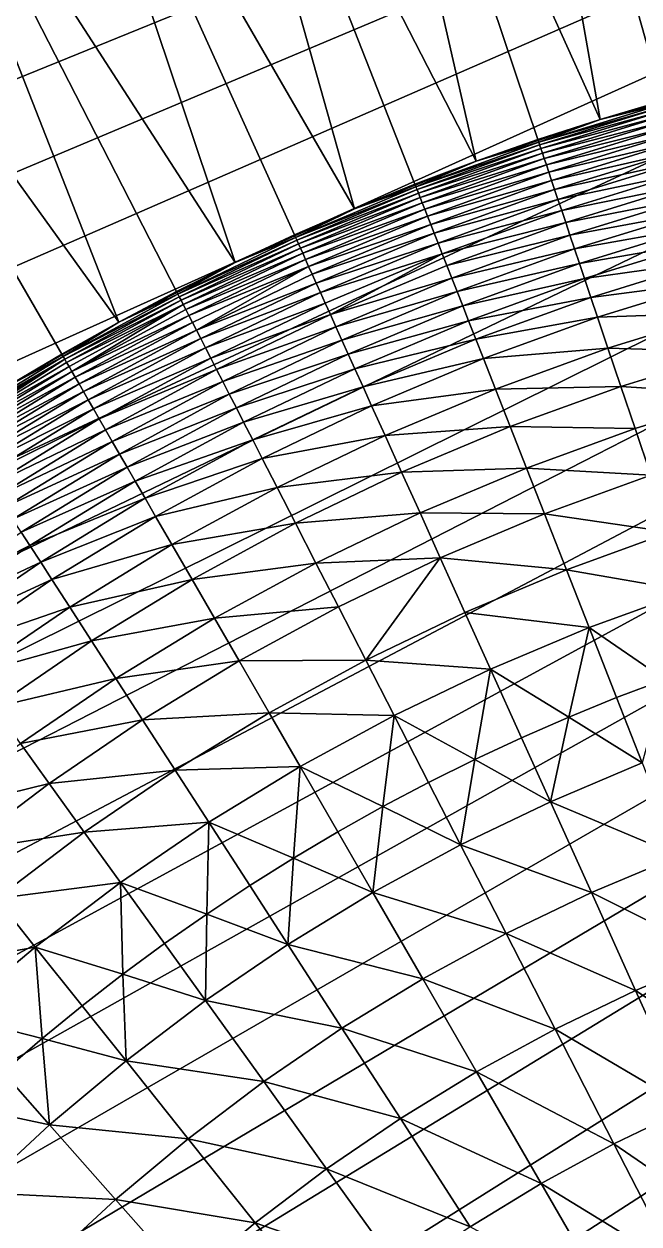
# Model space of a CAD drawing. Header units: millimetres. Extents: x -260 to 430, y -260 to 260.
# Drawn here: x -48.87 to -26.59, y 50.73 to 94.24 of the extents above; entities that cross this region are included whole.
import ezdxf

# ---------------------------------------------------------------- set-up
doc = ezdxf.new("R2010")
doc.units = ezdxf.units.MM
doc.header["$MEASUREMENT"] = 0
doc.layers.add('MESH_3D', color=2, linetype='CONTINUOUS')

msp = doc.modelspace()

# ---------------------------------------------------------------- linework, layer by layer
at = {"layer": 'MESH_3D'}
for points in [[(181.542, 186.125, 2950), (-259.919, 6.482, 2950), (-260, 0, 2950)], [(181.542, 186.125, 2950), (-260, 0, 2950), (-259.919, -6.482, 2950)], [(181.542, 186.125, 2950), (-259.677, 12.96, 2950), (-259.919, 6.482, 2950)], [(181.542, 186.125, 2950), (-259.919, -6.482, 2950), (-259.677, -12.96, 2950)], [(181.542, 186.125, 2950), (-259.273, 19.43, 2950), (-259.677, 12.96, 2950)], [(181.542, 186.125, 2950), (-259.677, -12.96, 2950), (-259.273, -19.43, 2950)], [(181.542, 186.125, 2950), (-258.708, 25.888, 2950), (-259.273, 19.43, 2950)], [(181.542, 186.125, 2950), (-259.273, -19.43, 2950), (-258.708, -25.888, 2950)], [(181.542, 186.125, 2950), (-257.982, 32.329, 2950), (-258.708, 25.888, 2950)], [(181.542, 186.125, 2950), (-258.708, -25.888, 2950), (-257.982, -32.329, 2950)], [(181.542, 186.125, 2950), (-257.096, 38.751, 2950), (-257.982, 32.329, 2950)], [(181.542, 186.125, 2950), (-257.982, -32.329, 2950), (-257.096, -38.751, 2950)], [(181.542, 186.125, 2950), (-256.05, 45.149, 2950), (-257.096, 38.751, 2950)], [(181.542, 186.125, 2950), (-257.096, -38.751, 2950), (-256.05, -45.149, 2950)], [(181.542, 186.125, 2950), (-254.845, 51.518, 2950), (-256.05, 45.149, 2950)], [(181.542, 186.125, 2950), (-256.05, -45.149, 2950), (-254.845, -51.518, 2950)], [(181.542, 186.125, 2950), (-253.481, 57.855, 2950), (-254.845, 51.518, 2950)], [(181.542, 186.125, 2950), (-254.845, -51.518, 2950), (-253.481, -57.855, 2950)], [(181.542, 186.125, 2950), (-251.96, 64.157, 2950), (-253.481, 57.855, 2950)], [(181.542, 186.125, 2950), (-253.481, -57.855, 2950), (-251.96, -64.157, 2950)], [(181.542, 186.125, 2950), (-250.282, 70.419, 2950), (-251.96, 64.157, 2950)], [(181.542, 186.125, 2950), (-251.96, -64.157, 2950), (-250.282, -70.419, 2950)], [(181.542, 186.125, 2950), (-248.449, 76.636, 2950), (-250.282, 70.419, 2950)], [(181.542, 186.125, 2950), (-250.282, -70.419, 2950), (-248.449, -76.636, 2950)], [(181.542, 186.125, 2950), (-246.461, 82.807, 2950), (-248.449, 76.636, 2950)], [(181.542, 186.125, 2950), (-248.449, -76.636, 2950), (-246.461, -82.807, 2950)], [(181.542, 186.125, 2950), (-246.461, -82.807, 2950), (-244.32, -88.925, 2950)], [(181.542, 186.125, 2950), (-236.992, 106.935, 2950), (-246.461, 82.807, 2950)], [(181.542, 186.125, 2950), (-244.32, -88.925, 2950), (-242.027, -94.989, 2950)], [(181.542, 186.125, 2950), (-242.027, -94.989, 2950), (-239.584, -100.993, 2950)], [(181.542, 186.125, 2950), (-239.584, -100.993, 2950), (-236.992, -106.935, 2950)], [(181.542, 186.125, 2950), (-236.992, -106.935, 2950), (-234.252, -112.81, 2950)], [(181.542, 186.125, 2950), (-234.252, -112.81, 2950), (-231.367, -118.615, 2950)], [(181.542, 186.125, 2950), (-231.367, -118.615, 2950), (-228.338, -124.346, 2950)], [(181.542, 186.125, 2950), (-228.338, -124.346, 2950), (-225.167, -130, 2950)], [(181.542, 186.125, 2950), (-225.167, -130, 2950), (-221.856, -135.573, 2950)], [(181.542, 186.125, 2950), (-221.856, -135.573, 2950), (-218.407, -141.062, 2950)], [(181.542, 186.125, 2950), (-218.407, -141.062, 2950), (-214.822, -146.463, 2950)], [(181.542, 186.125, 2950), (-214.822, -146.463, 2950), (-211.104, -151.773, 2950)], [(181.542, 186.125, 2950), (-211.104, -151.773, 2950), (-207.254, -156.989, 2950)], [(181.542, 186.125, 2950), (-207.254, -156.989, 2950), (-203.276, -162.107, 2950)], [(181.542, 186.125, 2950), (-203.276, -162.107, 2950), (-199.172, -167.125, 2950)], [(181.542, 186.125, 2950), (-199.172, -167.125, 2950), (-194.943, -172.038, 2950)], [(181.542, 186.125, 2950), (-194.943, -172.038, 2950), (-190.593, -176.845, 2950)], [(181.542, 186.125, 2950), (-190.593, -176.845, 2950), (-186.125, -181.542, 2950)], [(181.542, 186.125, 2950), (-186.125, -181.542, 2950), (-181.542, -186.125, 2950)], [(181.542, 186.125, 2950), (-181.542, -186.125, 2950), (-176.845, -190.593, 2950)], [(181.542, 186.125, 2950), (-176.845, -190.593, 2950), (-172.038, -194.943, 2950)], [(181.542, 186.125, 2950), (-172.038, -194.943, 2950), (-167.125, -199.172, 2950)], [(181.542, 186.125, 2950), (-167.125, -199.172, 2950), (-162.107, -203.276, 2950)], [(181.542, 186.125, 2950), (-162.107, -203.276, 2950), (-156.989, -207.254, 2950)], [(181.542, 186.125, 2950), (-156.989, -207.254, 2950), (-151.773, -211.104, 2950)], [(181.542, 186.125, 2950), (-151.773, -211.104, 2950), (-146.463, -214.822, 2950)], [(181.542, 186.125, 2950), (-146.463, -214.822, 2950), (-141.062, -218.407, 2950)], [(181.542, 186.125, 2950), (-141.062, -218.407, 2950), (-135.573, -221.856, 2950)], [(181.542, 186.125, 2950), (-135.573, -221.856, 2950), (-130, -225.167, 2950)], [(181.542, 186.125, 2950), (-130, -225.167, 2950), (-124.346, -228.338, 2950)], [(181.542, 186.125, 2950), (-124.346, -228.338, 2950), (-118.615, -231.367, 2950)], [(181.542, 186.125, 2950), (-118.615, -231.367, 2950), (-112.81, -234.252, 2950)], [(181.542, 186.125, 2950), (-112.81, -234.252, 2950), (-106.935, -236.992, 2950)], [(181.542, 186.125, 2950), (-106.935, -236.992, 2950), (-100.993, -239.584, 2950)], [(181.542, 186.125, 2950), (-100.993, -239.584, 2950), (-94.989, -242.027, 2950)], [(181.542, 186.125, 2950), (-94.989, -242.027, 2950), (-88.925, -244.32, 2950)], [(181.542, 186.125, 2950), (-88.925, -244.32, 2950), (-82.807, -246.461, 2950)], [(181.542, 186.125, 2950), (-82.807, -246.461, 2950), (-76.636, -248.449, 2950)], [(181.542, 186.125, 2950), (-76.636, -248.449, 2950), (-70.419, -250.282, 2950)], [(181.542, 186.125, 2950), (-70.419, -250.282, 2950), (-64.157, -251.96, 2950)], [(181.542, 186.125, 2950), (-64.157, -251.96, 2950), (-57.855, -253.481, 2950)], [(181.542, 186.125, 2950), (-57.855, -253.481, 2950), (-51.518, -254.845, 2950)], [(181.542, 186.125, 2950), (-51.518, -254.845, 2950), (-45.149, -256.05, 2950)], [(181.542, 186.125, 2950), (-45.149, -256.05, 2950), (-38.751, -257.096, 2950)], [(181.542, 186.125, 2950), (-38.751, -257.096, 2950), (-32.329, -257.982, 2950)], [(181.542, 186.125, 2950), (-32.329, -257.982, 2950), (-25.888, -258.708, 2950)], [(-32.114, 114.14, 2214.286), (-26.385, 115.599, 2214.286), (-23.442, 92.062, 2200)], [(-37.763, 112.397, 2214.286), (-32.114, 114.14, 2214.286), (-28.002, 90.779, 2200)], [(-32.114, 114.14, 2214.286), (-23.442, 92.062, 2200), (-25.73, 91.449, 2200)], [(-32.114, 114.14, 2214.286), (-25.73, 91.449, 2200), (-28.002, 90.779, 2200)], [(-43.319, 110.375, 2214.286), (-37.763, 112.397, 2214.286), (-32.492, 89.271, 2200)], [(-37.763, 112.397, 2214.286), (-28.002, 90.779, 2200), (-30.256, 90.053, 2200)], [(-37.763, 112.397, 2214.286), (-30.256, 90.053, 2200), (-32.492, 89.271, 2200)], [(-48.767, 108.079, 2214.286), (-43.319, 110.375, 2214.286), (-36.901, 87.54, 2200)], [(-43.319, 110.375, 2214.286), (-32.492, 89.271, 2200), (-34.707, 88.433, 2200)], [(-43.319, 110.375, 2214.286), (-34.707, 88.433, 2200), (-36.901, 87.54, 2200)], [(-54.094, 105.513, 2214.286), (-48.767, 108.079, 2214.286), (-41.219, 85.592, 2200)], [(-48.767, 108.079, 2214.286), (-36.901, 87.54, 2200), (-39.072, 86.593, 2200)], [(-48.767, 108.079, 2214.286), (-39.072, 86.593, 2200), (-41.219, 85.592, 2200)], [(-59.286, 102.686, 2214.286), (-54.094, 105.513, 2214.286), (-45.434, 83.431, 2200)], [(-54.094, 105.513, 2214.286), (-41.219, 85.592, 2200), (-43.34, 84.538, 2200)], [(-54.094, 105.513, 2214.286), (-43.34, 84.538, 2200), (-45.434, 83.431, 2200)], [(-59.286, 102.686, 2214.286), (-45.434, 83.431, 2200), (-47.5, 82.272, 2200)], [(-59.286, 102.686, 2214.286), (-47.5, 82.272, 2200), (-49.536, 81.063, 2200)], [(-25.729, 91.445, -0.441), (-28.002, 90.779), (-25.73, 91.449)], [(-28.002, 90.779, 2200), (-25.73, 91.449, 2200), (-25.73, 91.449)], [(-28.002, 90.779, 2200), (-25.73, 91.449), (-28.002, 90.779)], [(-25.729, 91.445, -0.441), (-25.72, 91.413, -1.336), (-28.002, 90.779)], [(-25.72, 91.413, -1.336), (-25.701, 91.347, -2.245), (-28.002, 90.779)], [(-30.222, 89.952, -2.245), (-25.701, 91.347, -2.245), (-25.673, 91.248, -3.153)], [(-30.222, 89.952, -2.245), (-28.002, 90.779), (-25.701, 91.347, -2.245)], [(-30.222, 89.952, -2.245), (-25.673, 91.248, -3.153), (-30.189, 89.854, -3.153)], [(-30.189, 89.854, -3.153), (-25.673, 91.248, -3.153), (-25.635, 91.114, -4.065)], [(-30.189, 89.854, -3.153), (-25.635, 91.114, -4.065), (-30.145, 89.723, -4.065)], [(-30.145, 89.723, -4.065), (-25.635, 91.114, -4.065), (-25.588, 90.947, -4.973)], [(-30.145, 89.723, -4.065), (-25.588, 90.947, -4.973), (-30.09, 89.558, -4.973)], [(-30.09, 89.558, -4.973), (-25.588, 90.947, -4.973), (-25.532, 90.747, -5.878)], [(-30.255, 90.049, -0.441), (-30.256, 90.053), (-28.002, 90.779)], [(-30.256, 90.053, 2200), (-28.002, 90.779, 2200), (-28.002, 90.779)], [(-30.256, 90.053, 2200), (-28.002, 90.779), (-30.256, 90.053)], [(-30.255, 90.049, -0.441), (-28.002, 90.779), (-30.244, 90.017, -1.336)], [(-30.244, 90.017, -1.336), (-28.002, 90.779), (-30.222, 89.952, -2.245)], [(-30.09, 89.558, -4.973), (-25.532, 90.747, -5.878), (-30.024, 89.361, -5.878)], [(-30.024, 89.361, -5.878), (-25.532, 90.747, -5.878), (-25.466, 90.511, -6.786)], [(-30.024, 89.361, -5.878), (-25.466, 90.511, -6.786), (-29.946, 89.129, -6.786)], [(-29.946, 89.129, -6.786), (-25.466, 90.511, -6.786), (-25.391, 90.243, -7.688)], [(-29.946, 89.129, -6.786), (-25.391, 90.243, -7.688), (-29.857, 88.866, -7.688)], [(-29.857, 88.866, -7.688), (-25.391, 90.243, -7.688), (-25.306, 89.943, -8.586)], [(-34.669, 88.334, -2.245), (-32.492, 89.271), (-30.222, 89.952, -2.245)], [(-34.669, 88.334, -2.245), (-30.222, 89.952, -2.245), (-30.189, 89.854, -3.153)], [(-34.669, 88.334, -2.245), (-30.189, 89.854, -3.153), (-34.631, 88.238, -3.153)], [(-34.631, 88.238, -3.153), (-30.189, 89.854, -3.153), (-30.145, 89.723, -4.065)], [(-34.631, 88.238, -3.153), (-30.145, 89.723, -4.065), (-34.58, 88.109, -4.065)], [(-34.58, 88.109, -4.065), (-30.145, 89.723, -4.065), (-30.09, 89.558, -4.973)], [(-30.255, 90.049, -0.441), (-32.492, 89.271), (-30.256, 90.053)], [(-32.492, 89.271, 2200), (-30.256, 90.053, 2200), (-30.256, 90.053)], [(-32.492, 89.271, 2200), (-30.256, 90.053), (-32.492, 89.271)], [(-30.255, 90.049, -0.441), (-30.244, 90.017, -1.336), (-32.492, 89.271)], [(-30.244, 90.017, -1.336), (-30.222, 89.952, -2.245), (-32.492, 89.271)], [(-29.857, 88.866, -7.688), (-25.306, 89.943, -8.586), (-29.758, 88.57, -8.586)], [(-29.758, 88.57, -8.586), (-25.306, 89.943, -8.586), (-25.211, 89.607, -9.487)], [(-34.706, 88.429, -0.441), (-34.707, 88.433), (-32.492, 89.271)], [(-34.707, 88.433, 2200), (-32.492, 89.271, 2200), (-32.492, 89.271)], [(-34.707, 88.433, 2200), (-32.492, 89.271), (-34.707, 88.433)], [(-34.706, 88.429, -0.441), (-32.492, 89.271), (-34.694, 88.398, -1.336)], [(-34.694, 88.398, -1.336), (-32.492, 89.271), (-34.669, 88.334, -2.245)], [(-34.58, 88.109, -4.065), (-30.09, 89.558, -4.973), (-34.517, 87.947, -4.973)], [(-34.517, 87.947, -4.973), (-30.09, 89.558, -4.973), (-30.024, 89.361, -5.878)], [(-34.517, 87.947, -4.973), (-30.024, 89.361, -5.878), (-34.441, 87.753, -5.878)], [(-34.441, 87.753, -5.878), (-30.024, 89.361, -5.878), (-29.946, 89.129, -6.786)], [(-29.758, 88.57, -8.586), (-25.211, 89.607, -9.487), (-29.647, 88.239, -9.487)], [(-29.647, 88.239, -9.487), (-25.211, 89.607, -9.487), (-25.108, 89.239, -10.381)], [(-29.647, 88.239, -9.487), (-25.108, 89.239, -10.381), (-29.525, 87.876, -10.381)], [(-29.525, 87.876, -10.381), (-25.108, 89.239, -10.381), (-24.994, 88.833, -11.28)], [(-34.441, 87.753, -5.878), (-29.946, 89.129, -6.786), (-34.351, 87.526, -6.786)], [(-34.351, 87.526, -6.786), (-29.946, 89.129, -6.786), (-29.857, 88.866, -7.688)], [(-34.351, 87.526, -6.786), (-29.857, 88.866, -7.688), (-34.25, 87.267, -7.688)], [(-34.25, 87.267, -7.688), (-29.857, 88.866, -7.688), (-29.758, 88.57, -8.586)], [(-29.525, 87.876, -10.381), (-24.994, 88.833, -11.28), (-29.391, 87.477, -11.28)], [(-29.391, 87.477, -11.28), (-24.994, 88.833, -11.28), (-24.871, 88.396, -12.172)], [(-39.029, 86.496, -2.245), (-34.669, 88.334, -2.245), (-34.631, 88.238, -3.153)], [(-39.029, 86.496, -2.245), (-36.901, 87.54), (-34.669, 88.334, -2.245)], [(-34.706, 88.429, -0.441), (-36.901, 87.54), (-34.707, 88.433)], [(-36.901, 87.54, 2200), (-34.707, 88.433, 2200), (-34.707, 88.433)], [(-36.901, 87.54, 2200), (-34.707, 88.433), (-36.901, 87.54)], [(-34.706, 88.429, -0.441), (-34.694, 88.398, -1.336), (-36.901, 87.54)], [(-34.694, 88.398, -1.336), (-34.669, 88.334, -2.245), (-36.901, 87.54)], [(-34.25, 87.267, -7.688), (-29.758, 88.57, -8.586), (-34.136, 86.976, -8.586)], [(-34.136, 86.976, -8.586), (-29.758, 88.57, -8.586), (-29.647, 88.239, -9.487)], [(-29.391, 87.477, -11.28), (-24.871, 88.396, -12.172), (-29.246, 87.046, -12.172)], [(-29.246, 87.046, -12.172), (-24.871, 88.396, -12.172), (-24.739, 87.927, -13.056)], [(-39.029, 86.496, -2.245), (-34.631, 88.238, -3.153), (-38.986, 86.402, -3.153)], [(-38.986, 86.402, -3.153), (-34.631, 88.238, -3.153), (-34.58, 88.109, -4.065)], [(-38.986, 86.402, -3.153), (-34.58, 88.109, -4.065), (-38.929, 86.275, -4.065)], [(-38.929, 86.275, -4.065), (-34.58, 88.109, -4.065), (-34.517, 87.947, -4.973)], [(-38.929, 86.275, -4.065), (-34.517, 87.947, -4.973), (-38.858, 86.117, -4.973)], [(-38.858, 86.117, -4.973), (-34.517, 87.947, -4.973), (-34.441, 87.753, -5.878)], [(-34.136, 86.976, -8.586), (-29.647, 88.239, -9.487), (-34.008, 86.651, -9.487)], [(-34.008, 86.651, -9.487), (-29.647, 88.239, -9.487), (-29.525, 87.876, -10.381)], [(-29.246, 87.046, -12.172), (-24.739, 87.927, -13.056), (-29.091, 86.584, -13.056)], [(-29.091, 86.584, -13.056), (-24.739, 87.927, -13.056), (-24.596, 87.421, -13.942)], [(-39.071, 86.589, -0.441), (-39.072, 86.593), (-36.901, 87.54)], [(-36.901, 87.54, 2200), (-36.901, 87.54), (-39.072, 86.593)], [(-39.072, 86.593, 2200), (-36.901, 87.54, 2200), (-39.072, 86.593)], [(-39.071, 86.589, -0.441), (-36.901, 87.54), (-39.057, 86.559, -1.336)], [(-39.057, 86.559, -1.336), (-36.901, 87.54), (-39.029, 86.496, -2.245)], [(-38.858, 86.117, -4.973), (-34.441, 87.753, -5.878), (-38.772, 85.928, -5.878)], [(-38.772, 85.928, -5.878), (-34.441, 87.753, -5.878), (-34.351, 87.526, -6.786)], [(-38.772, 85.928, -5.878), (-34.351, 87.526, -6.786), (-38.672, 85.705, -6.786)], [(-38.672, 85.705, -6.786), (-34.351, 87.526, -6.786), (-34.25, 87.267, -7.688)], [(-34.008, 86.651, -9.487), (-29.525, 87.876, -10.381), (-33.868, 86.295, -10.381)], [(-33.868, 86.295, -10.381), (-29.525, 87.876, -10.381), (-29.391, 87.477, -11.28)], [(-33.868, 86.295, -10.381), (-29.391, 87.477, -11.28), (-33.715, 85.903, -11.28)], [(-33.715, 85.903, -11.28), (-29.391, 87.477, -11.28), (-29.246, 87.046, -12.172)], [(-38.672, 85.705, -6.786), (-34.25, 87.267, -7.688), (-38.557, 85.451, -7.688)], [(-38.557, 85.451, -7.688), (-34.25, 87.267, -7.688), (-34.136, 86.976, -8.586)], [(-33.715, 85.903, -11.28), (-29.246, 87.046, -12.172), (-33.549, 85.48, -12.172)], [(-33.549, 85.48, -12.172), (-29.246, 87.046, -12.172), (-29.091, 86.584, -13.056)], [(-29.091, 86.584, -13.056), (-24.596, 87.421, -13.942), (-28.923, 86.086, -13.942)], [(-28.923, 86.086, -13.942), (-24.596, 87.421, -13.942), (-24.446, 86.886, -14.817)], [(-39.071, 86.589, -0.441), (-41.219, 85.592), (-39.072, 86.593)], [(-39.072, 86.593, 2200), (-39.072, 86.593), (-41.219, 85.592)], [(-41.219, 85.592, 2200), (-39.072, 86.593, 2200), (-41.219, 85.592)], [(-39.071, 86.589, -0.441), (-39.057, 86.559, -1.336), (-41.219, 85.592)], [(-38.557, 85.451, -7.688), (-34.136, 86.976, -8.586), (-38.429, 85.167, -8.586)], [(-38.429, 85.167, -8.586), (-34.136, 86.976, -8.586), (-34.008, 86.651, -9.487)], [(-38.429, 85.167, -8.586), (-34.008, 86.651, -9.487), (-38.285, 84.848, -9.487)], [(-38.285, 84.848, -9.487), (-34.008, 86.651, -9.487), (-33.868, 86.295, -10.381)], [(-28.923, 86.086, -13.942), (-24.446, 86.886, -14.817), (-28.746, 85.559, -14.817)], [(-28.746, 85.559, -14.817), (-24.446, 86.886, -14.817), (-24.288, 86.326, -15.675)], [(-43.292, 84.443, -2.245), (-41.219, 85.592), (-39.029, 86.496, -2.245)], [(-43.292, 84.443, -2.245), (-39.029, 86.496, -2.245), (-38.986, 86.402, -3.153)], [(-43.292, 84.443, -2.245), (-38.986, 86.402, -3.153), (-43.244, 84.351, -3.153)], [(-43.244, 84.351, -3.153), (-38.986, 86.402, -3.153), (-38.929, 86.275, -4.065)], [(-43.244, 84.351, -3.153), (-38.929, 86.275, -4.065), (-43.181, 84.228, -4.065)], [(-43.181, 84.228, -4.065), (-38.929, 86.275, -4.065), (-38.858, 86.117, -4.973)], [(-39.057, 86.559, -1.336), (-39.029, 86.496, -2.245), (-41.219, 85.592)], [(-38.285, 84.848, -9.487), (-33.868, 86.295, -10.381), (-38.128, 84.5, -10.381)], [(-38.128, 84.5, -10.381), (-33.868, 86.295, -10.381), (-33.715, 85.903, -11.28)], [(-33.549, 85.48, -12.172), (-29.091, 86.584, -13.056), (-33.37, 85.027, -13.056)], [(-33.37, 85.027, -13.056), (-29.091, 86.584, -13.056), (-28.923, 86.086, -13.942)], [(-28.746, 85.559, -14.817), (-24.288, 86.326, -15.675), (-28.561, 85.008, -15.675)], [(-28.561, 85.008, -15.675), (-24.288, 86.326, -15.675), (-24.094, 85.635, -16.667)], [(-43.181, 84.228, -4.065), (-38.858, 86.117, -4.973), (-43.102, 84.073, -4.973)], [(-43.102, 84.073, -4.973), (-38.858, 86.117, -4.973), (-38.772, 85.928, -5.878)], [(-43.102, 84.073, -4.973), (-38.772, 85.928, -5.878), (-43.007, 83.888, -5.878)], [(-43.007, 83.888, -5.878), (-38.772, 85.928, -5.878), (-38.672, 85.705, -6.786)], [(-38.128, 84.5, -10.381), (-33.715, 85.903, -11.28), (-37.955, 84.116, -11.28)], [(-37.955, 84.116, -11.28), (-33.715, 85.903, -11.28), (-37.768, 83.702, -12.172)], [(-37.768, 83.702, -12.172), (-33.715, 85.903, -11.28), (-33.549, 85.48, -12.172)], [(-33.37, 85.027, -13.056), (-28.923, 86.086, -13.942), (-33.179, 84.538, -13.942)], [(-33.179, 84.538, -13.942), (-28.923, 86.086, -13.942), (-28.746, 85.559, -14.817)], [(-43.338, 84.534, -0.441), (-43.34, 84.538), (-41.219, 85.592)], [(-43.34, 84.538, 2200), (-41.219, 85.592, 2200), (-41.219, 85.592)], [(-43.34, 84.538, 2200), (-41.219, 85.592), (-43.34, 84.538)], [(-43.338, 84.534, -0.441), (-41.219, 85.592), (-43.323, 84.504, -1.336)], [(-43.323, 84.504, -1.336), (-41.219, 85.592), (-43.292, 84.443, -2.245)], [(-43.007, 83.888, -5.878), (-38.672, 85.705, -6.786), (-42.896, 83.671, -6.786)], [(-42.896, 83.671, -6.786), (-38.672, 85.705, -6.786), (-38.557, 85.451, -7.688)], [(-42.896, 83.671, -6.786), (-38.557, 85.451, -7.688), (-42.769, 83.423, -7.688)], [(-42.769, 83.423, -7.688), (-38.557, 85.451, -7.688), (-42.626, 83.145, -8.586)], [(-42.626, 83.145, -8.586), (-38.557, 85.451, -7.688), (-38.429, 85.167, -8.586)], [(-37.768, 83.702, -12.172), (-33.549, 85.48, -12.172), (-33.37, 85.027, -13.056)], [(-33.179, 84.538, -13.942), (-28.746, 85.559, -14.817), (-32.975, 84.02, -14.817)], [(-32.975, 84.02, -14.817), (-28.746, 85.559, -14.817), (-28.561, 85.008, -15.675)], [(-28.561, 85.008, -15.675), (-24.094, 85.635, -16.667), (-28.333, 84.328, -16.667)], [(-28.333, 84.328, -16.667), (-24.094, 85.635, -16.667), (-23.889, 84.907, -17.643)], [(-42.626, 83.145, -8.586), (-38.429, 85.167, -8.586), (-38.285, 84.848, -9.487)], [(-42.626, 83.145, -8.586), (-38.285, 84.848, -9.487), (-42.467, 82.835, -9.487)], [(-42.467, 82.835, -9.487), (-38.285, 84.848, -9.487), (-38.128, 84.5, -10.381)], [(-37.768, 83.702, -12.172), (-33.37, 85.027, -13.056), (-37.567, 83.258, -13.056)], [(-37.567, 83.258, -13.056), (-33.37, 85.027, -13.056), (-33.179, 84.538, -13.942)], [(-32.975, 84.02, -14.817), (-28.561, 85.008, -15.675), (-32.763, 83.479, -15.675)], [(-32.763, 83.479, -15.675), (-28.561, 85.008, -15.675), (-28.333, 84.328, -16.667)], [(-28.333, 84.328, -16.667), (-23.889, 84.907, -17.643), (-28.092, 83.611, -17.643)], [(-28.092, 83.611, -17.643), (-23.889, 84.907, -17.643), (-23.569, 83.768, -19.056)], [(-47.447, 82.18, -2.245), (-45.434, 83.431), (-43.292, 84.443, -2.245)], [(-47.447, 82.18, -2.245), (-43.292, 84.443, -2.245), (-43.244, 84.351, -3.153)], [(-43.338, 84.534, -0.441), (-45.434, 83.431), (-43.34, 84.538)], [(-45.434, 83.431, 2200), (-43.34, 84.538, 2200), (-43.34, 84.538)], [(-45.434, 83.431, 2200), (-43.34, 84.538), (-45.434, 83.431)], [(-43.338, 84.534, -0.441), (-43.323, 84.504, -1.336), (-45.434, 83.431)], [(-43.323, 84.504, -1.336), (-43.292, 84.443, -2.245), (-45.434, 83.431)], [(-42.467, 82.835, -9.487), (-38.128, 84.5, -10.381), (-42.292, 82.494, -10.381)], [(-42.292, 82.494, -10.381), (-38.128, 84.5, -10.381), (-37.955, 84.116, -11.28)], [(-37.567, 83.258, -13.056), (-33.179, 84.538, -13.942), (-37.351, 82.779, -13.942)], [(-37.351, 82.779, -13.942), (-33.179, 84.538, -13.942), (-32.975, 84.02, -14.817)], [(-47.447, 82.18, -2.245), (-43.244, 84.351, -3.153), (-47.395, 82.091, -3.153)], [(-47.395, 82.091, -3.153), (-43.244, 84.351, -3.153), (-43.181, 84.228, -4.065)], [(-47.395, 82.091, -3.153), (-43.181, 84.228, -4.065), (-47.326, 81.971, -4.065)], [(-47.326, 81.971, -4.065), (-43.181, 84.228, -4.065), (-43.102, 84.073, -4.973)], [(-47.326, 81.971, -4.065), (-43.102, 84.073, -4.973), (-47.239, 81.82, -4.973)], [(-47.239, 81.82, -4.973), (-43.102, 84.073, -4.973), (-47.135, 81.64, -5.878)], [(-47.135, 81.64, -5.878), (-43.102, 84.073, -4.973), (-43.007, 83.888, -5.878)], [(-42.292, 82.494, -10.381), (-37.955, 84.116, -11.28), (-42.1, 82.12, -11.28)], [(-42.1, 82.12, -11.28), (-37.955, 84.116, -11.28), (-37.768, 83.702, -12.172)], [(-37.351, 82.779, -13.942), (-32.975, 84.02, -14.817), (-37.123, 82.272, -14.817)], [(-37.123, 82.272, -14.817), (-32.975, 84.02, -14.817), (-32.763, 83.479, -15.675)], [(-32.763, 83.479, -15.675), (-28.333, 84.328, -16.667), (-32.501, 82.811, -16.667)], [(-32.501, 82.811, -16.667), (-28.333, 84.328, -16.667), (-28.092, 83.611, -17.643)], [(-47.135, 81.64, -5.878), (-43.007, 83.888, -5.878), (-42.896, 83.671, -6.786)], [(-47.135, 81.64, -5.878), (-42.896, 83.671, -6.786), (-47.013, 81.429, -6.786)], [(-47.013, 81.429, -6.786), (-42.896, 83.671, -6.786), (-42.769, 83.423, -7.688)], [(-42.1, 82.12, -11.28), (-37.768, 83.702, -12.172), (-41.893, 81.715, -12.172)], [(-41.893, 81.715, -12.172), (-37.768, 83.702, -12.172), (-37.567, 83.258, -13.056)], [(-32.501, 82.811, -16.667), (-28.092, 83.611, -17.643), (-32.224, 82.107, -17.643)], [(-32.224, 82.107, -17.643), (-28.092, 83.611, -17.643), (-27.715, 82.489, -19.056)], [(-28.092, 83.611, -17.643), (-23.569, 83.768, -19.056), (-27.715, 82.489, -19.056)], [(-27.715, 82.489, -19.056), (-23.569, 83.768, -19.056), (-23.172, 82.359, -20.646)], [(-47.498, 82.269, -0.441), (-47.5, 82.272), (-45.434, 83.431)], [(-45.434, 83.431, 2200), (-45.434, 83.431), (-47.5, 82.272)], [(-47.5, 82.272, 2200), (-45.434, 83.431, 2200), (-47.5, 82.272)], [(-47.498, 82.269, -0.441), (-45.434, 83.431), (-47.481, 82.24, -1.336)], [(-47.481, 82.24, -1.336), (-45.434, 83.431), (-47.447, 82.18, -2.245)], [(-47.013, 81.429, -6.786), (-42.769, 83.423, -7.688), (-46.874, 81.188, -7.688)], [(-46.874, 81.188, -7.688), (-42.769, 83.423, -7.688), (-42.626, 83.145, -8.586)], [(-46.874, 81.188, -7.688), (-42.626, 83.145, -8.586), (-46.718, 80.917, -8.586)], [(-46.718, 80.917, -8.586), (-42.626, 83.145, -8.586), (-42.467, 82.835, -9.487)], [(-41.893, 81.715, -12.172), (-37.567, 83.258, -13.056), (-41.671, 81.281, -13.056)], [(-41.671, 81.281, -13.056), (-37.567, 83.258, -13.056), (-37.351, 82.779, -13.942)], [(-37.123, 82.272, -14.817), (-32.763, 83.479, -15.675), (-36.883, 81.742, -15.675)], [(-36.883, 81.742, -15.675), (-32.763, 83.479, -15.675), (-32.501, 82.811, -16.667)], [(-46.718, 80.917, -8.586), (-42.467, 82.835, -9.487), (-46.543, 80.615, -9.487)], [(-46.543, 80.615, -9.487), (-42.467, 82.835, -9.487), (-42.292, 82.494, -10.381)], [(-41.671, 81.281, -13.056), (-37.351, 82.779, -13.942), (-41.431, 80.814, -13.942)], [(-41.431, 80.814, -13.942), (-37.351, 82.779, -13.942), (-37.123, 82.272, -14.817)], [(-36.883, 81.742, -15.675), (-32.501, 82.811, -16.667), (-36.588, 81.088, -16.667)], [(-36.588, 81.088, -16.667), (-32.501, 82.811, -16.667), (-32.224, 82.107, -17.643)], [(-47.498, 82.269, -0.441), (-49.536, 81.063), (-47.5, 82.272)], [(-49.536, 81.063, 2200), (-47.5, 82.272, 2200), (-47.5, 82.272)], [(-49.536, 81.063, 2200), (-47.5, 82.272), (-49.536, 81.063)], [(-47.498, 82.269, -0.441), (-47.481, 82.24, -1.336), (-49.536, 81.063)], [(-47.481, 82.24, -1.336), (-47.447, 82.18, -2.245), (-49.536, 81.063)], [(-46.543, 80.615, -9.487), (-42.292, 82.494, -10.381), (-46.352, 80.284, -10.381)], [(-46.352, 80.284, -10.381), (-42.292, 82.494, -10.381), (-42.1, 82.12, -11.28)], [(-41.431, 80.814, -13.942), (-37.123, 82.272, -14.817), (-41.177, 80.319, -14.817)], [(-41.177, 80.319, -14.817), (-37.123, 82.272, -14.817), (-36.883, 81.742, -15.675)], [(-32.224, 82.107, -17.643), (-27.715, 82.489, -19.056), (-31.792, 81.005, -19.056)], [(-31.792, 81.005, -19.056), (-27.715, 82.489, -19.056), (-27.249, 81.102, -20.646)], [(-27.715, 82.489, -19.056), (-23.172, 82.359, -20.646), (-27.249, 81.102, -20.646)], [(-27.249, 81.102, -20.646), (-23.172, 82.359, -20.646), (-22.734, 80.801, -22.245)], [(-51.484, 79.713, -2.245), (-47.447, 82.18, -2.245), (-47.395, 82.091, -3.153)], [(-51.484, 79.713, -2.245), (-49.536, 81.063), (-47.447, 82.18, -2.245)], [(-51.484, 79.713, -2.245), (-47.395, 82.091, -3.153), (-51.428, 79.626, -3.153)], [(-51.428, 79.626, -3.153), (-47.395, 82.091, -3.153), (-51.353, 79.51, -4.065)], [(-51.353, 79.51, -4.065), (-47.395, 82.091, -3.153), (-47.326, 81.971, -4.065)], [(-51.353, 79.51, -4.065), (-47.326, 81.971, -4.065), (-47.239, 81.82, -4.973)], [(-51.353, 79.51, -4.065), (-47.239, 81.82, -4.973), (-51.259, 79.364, -4.973)], [(-51.259, 79.364, -4.973), (-47.239, 81.82, -4.973), (-47.135, 81.64, -5.878)], [(-46.352, 80.284, -10.381), (-42.1, 82.12, -11.28), (-46.141, 79.919, -11.28)], [(-46.141, 79.919, -11.28), (-42.1, 82.12, -11.28), (-41.893, 81.715, -12.172)], [(-36.588, 81.088, -16.667), (-32.224, 82.107, -17.643), (-36.277, 80.398, -17.643)], [(-36.277, 80.398, -17.643), (-32.224, 82.107, -17.643), (-31.792, 81.005, -19.056)], [(-51.259, 79.364, -4.973), (-47.135, 81.64, -5.878), (-51.146, 79.189, -5.878)], [(-51.146, 79.189, -5.878), (-47.135, 81.64, -5.878), (-47.013, 81.429, -6.786)], [(-51.146, 79.189, -5.878), (-47.013, 81.429, -6.786), (-51.013, 78.984, -6.786)], [(-51.013, 78.984, -6.786), (-47.013, 81.429, -6.786), (-46.874, 81.188, -7.688)], [(-46.141, 79.919, -11.28), (-41.893, 81.715, -12.172), (-45.914, 79.525, -12.172)], [(-45.914, 79.525, -12.172), (-41.893, 81.715, -12.172), (-41.671, 81.281, -13.056)], [(-41.177, 80.319, -14.817), (-36.883, 81.742, -15.675), (-40.912, 79.802, -15.675)], [(-40.912, 79.802, -15.675), (-36.883, 81.742, -15.675), (-36.588, 81.088, -16.667)], [(-51.013, 78.984, -6.786), (-46.874, 81.188, -7.688), (-50.862, 78.75, -7.688)], [(-50.862, 78.75, -7.688), (-46.874, 81.188, -7.688), (-46.718, 80.917, -8.586)], [(-45.914, 79.525, -12.172), (-41.671, 81.281, -13.056), (-45.67, 79.103, -13.056)], [(-45.67, 79.103, -13.056), (-41.671, 81.281, -13.056), (-41.431, 80.814, -13.942)], [(-40.912, 79.802, -15.675), (-36.588, 81.088, -16.667), (-40.585, 79.163, -16.667)], [(-40.585, 79.163, -16.667), (-36.588, 81.088, -16.667), (-36.277, 80.398, -17.643)], [(-36.277, 80.398, -17.643), (-31.792, 81.005, -19.056), (-35.79, 79.32, -19.056)], [(-35.79, 79.32, -19.056), (-31.792, 81.005, -19.056), (-31.257, 79.643, -20.646)], [(-31.792, 81.005, -19.056), (-27.249, 81.102, -20.646), (-31.257, 79.643, -20.646)], [(-31.257, 79.643, -20.646), (-27.249, 81.102, -20.646), (-26.733, 79.568, -22.245)], [(-27.249, 81.102, -20.646), (-22.734, 80.801, -22.245), (-26.733, 79.568, -22.245)], [(-50.862, 78.75, -7.688), (-46.718, 80.917, -8.586), (-50.693, 78.488, -8.586)], [(-50.693, 78.488, -8.586), (-46.718, 80.917, -8.586), (-46.543, 80.615, -9.487)], [(-50.693, 78.488, -8.586), (-46.543, 80.615, -9.487), (-50.503, 78.195, -9.487)], [(-50.503, 78.195, -9.487), (-46.543, 80.615, -9.487), (-46.352, 80.284, -10.381)], [(-45.67, 79.103, -13.056), (-41.431, 80.814, -13.942), (-45.408, 78.648, -13.942)], [(-45.408, 78.648, -13.942), (-41.431, 80.814, -13.942), (-41.177, 80.319, -14.817)], [(-26.733, 79.568, -22.245), (-22.734, 80.801, -22.245), (-26.165, 77.876, -23.852)], [(-50.503, 78.195, -9.487), (-46.352, 80.284, -10.381), (-50.296, 77.873, -10.381)], [(-50.296, 77.873, -10.381), (-46.352, 80.284, -10.381), (-46.141, 79.919, -11.28)], [(-45.408, 78.648, -13.942), (-41.177, 80.319, -14.817), (-45.13, 78.167, -14.817)], [(-45.13, 78.167, -14.817), (-41.177, 80.319, -14.817), (-40.912, 79.802, -15.675)], [(-40.585, 79.163, -16.667), (-36.277, 80.398, -17.643), (-40.24, 78.49, -17.643)], [(-40.24, 78.49, -17.643), (-36.277, 80.398, -17.643), (-35.79, 79.32, -19.056)], [(-50.296, 77.873, -10.381), (-46.141, 79.919, -11.28), (-50.068, 77.52, -11.28)], [(-50.068, 77.52, -11.28), (-46.141, 79.919, -11.28), (-45.914, 79.525, -12.172)], [(-45.13, 78.167, -14.817), (-40.912, 79.802, -15.675), (-44.839, 77.663, -15.675)], [(-44.839, 77.663, -15.675), (-40.912, 79.802, -15.675), (-40.585, 79.163, -16.667)], [(-35.79, 79.32, -19.056), (-31.257, 79.643, -20.646), (-35.188, 77.986, -20.646)], [(-35.188, 77.986, -20.646), (-31.257, 79.643, -20.646), (-30.666, 78.136, -22.245)], [(-31.257, 79.643, -20.646), (-26.733, 79.568, -22.245), (-30.666, 78.136, -22.245)], [(-50.068, 77.52, -11.28), (-45.914, 79.525, -12.172), (-49.821, 77.138, -12.172)], [(-49.821, 77.138, -12.172), (-45.914, 79.525, -12.172), (-45.67, 79.103, -13.056)], [(-40.24, 78.49, -17.643), (-35.79, 79.32, -19.056), (-39.7, 77.437, -19.056)], [(-39.7, 77.437, -19.056), (-35.79, 79.32, -19.056), (-35.188, 77.986, -20.646)], [(-30.666, 78.136, -22.245), (-26.733, 79.568, -22.245), (-26.165, 77.876, -23.852)], [(-49.821, 77.138, -12.172), (-45.67, 79.103, -13.056), (-49.557, 76.729, -13.056)], [(-49.557, 76.729, -13.056), (-45.67, 79.103, -13.056), (-45.408, 78.648, -13.942)], [(-44.839, 77.663, -15.675), (-40.585, 79.163, -16.667), (-44.48, 77.042, -16.667)], [(-44.48, 77.042, -16.667), (-40.585, 79.163, -16.667), (-40.24, 78.49, -17.643)], [(-49.557, 76.729, -13.056), (-45.408, 78.648, -13.942), (-49.272, 76.287, -13.942)], [(-49.272, 76.287, -13.942), (-45.408, 78.648, -13.942), (-45.13, 78.167, -14.817)], [(-44.48, 77.042, -16.667), (-40.24, 78.49, -17.643), (-44.102, 76.387, -17.643)], [(-44.102, 76.387, -17.643), (-40.24, 78.49, -17.643), (-39.7, 77.437, -19.056)], [(-49.272, 76.287, -13.942), (-45.13, 78.167, -14.817), (-48.97, 75.82, -14.817)], [(-48.97, 75.82, -14.817), (-45.13, 78.167, -14.817), (-44.839, 77.663, -15.675)], [(-39.7, 77.437, -19.056), (-35.188, 77.986, -20.646), (-39.032, 76.135, -20.646)], [(-39.032, 76.135, -20.646), (-35.188, 77.986, -20.646), (-34.523, 76.51, -22.245)], [(-35.188, 77.986, -20.646), (-30.666, 78.136, -22.245), (-34.523, 76.51, -22.245)], [(-34.523, 76.51, -22.245), (-30.666, 78.136, -22.245), (-30.014, 76.475, -23.852)], [(-30.666, 78.136, -22.245), (-26.165, 77.876, -23.852), (-30.014, 76.475, -23.852)], [(-48.97, 75.82, -14.817), (-44.839, 77.663, -15.675), (-48.654, 75.332, -15.675)], [(-48.654, 75.332, -15.675), (-44.839, 77.663, -15.675), (-44.48, 77.042, -16.667)], [(-30.014, 76.475, -23.852), (-26.165, 77.876, -23.852), (-25.473, 75.817, -25.632)], [(-48.654, 75.332, -15.675), (-44.48, 77.042, -16.667), (-48.265, 74.729, -16.667)], [(-48.265, 74.729, -16.667), (-44.48, 77.042, -16.667), (-44.102, 76.387, -17.643)], [(-44.102, 76.387, -17.643), (-39.7, 77.437, -19.056), (-43.51, 75.362, -19.056)], [(-43.51, 75.362, -19.056), (-39.7, 77.437, -19.056), (-39.032, 76.135, -20.646)], [(-48.265, 74.729, -16.667), (-44.102, 76.387, -17.643), (-47.855, 74.093, -17.643)], [(-47.855, 74.093, -17.643), (-44.102, 76.387, -17.643), (-43.51, 75.362, -19.056)], [(-39.032, 76.135, -20.646), (-34.523, 76.51, -22.245), (-38.294, 74.694, -22.245)], [(-38.294, 74.694, -22.245), (-34.523, 76.51, -22.245), (-33.789, 74.884, -23.852)], [(-34.523, 76.51, -22.245), (-30.014, 76.475, -23.852), (-33.789, 74.884, -23.852)], [(-33.789, 74.884, -23.852), (-30.014, 76.475, -23.852), (-29.22, 74.453, -25.632)], [(-30.014, 76.475, -23.852), (-25.473, 75.817, -25.632), (-29.22, 74.453, -25.632)], [(-52.688, 73.285, -14.817), (-48.97, 75.82, -14.817), (-48.654, 75.332, -15.675)], [(-43.51, 75.362, -19.056), (-39.032, 76.135, -20.646), (-42.778, 74.094, -20.646)], [(-42.778, 74.094, -20.646), (-39.032, 76.135, -20.646), (-38.294, 74.694, -22.245)], [(-29.22, 74.453, -25.632), (-25.473, 75.817, -25.632), (-24.756, 73.681, -27.31)], [(-52.688, 73.285, -14.817), (-48.654, 75.332, -15.675), (-52.349, 72.813, -15.675)], [(-52.349, 72.813, -15.675), (-48.654, 75.332, -15.675), (-48.265, 74.729, -16.667)], [(-47.855, 74.093, -17.643), (-43.51, 75.362, -19.056), (-47.213, 73.099, -19.056)], [(-47.213, 73.099, -19.056), (-43.51, 75.362, -19.056), (-42.778, 74.094, -20.646)], [(-38.294, 74.694, -22.245), (-33.789, 74.884, -23.852), (-37.48, 73.107, -23.852)], [(-37.48, 73.107, -23.852), (-33.789, 74.884, -23.852), (-36.488, 71.173, -25.632)], [(-36.488, 71.173, -25.632), (-33.789, 74.884, -23.852), (-32.895, 72.904, -25.632)], [(-33.789, 74.884, -23.852), (-29.22, 74.453, -25.632), (-32.895, 72.904, -25.632)], [(-52.349, 72.813, -15.675), (-48.265, 74.729, -16.667), (-51.93, 72.23, -16.667)], [(-51.93, 72.23, -16.667), (-48.265, 74.729, -16.667), (-47.855, 74.093, -17.643)], [(-42.778, 74.094, -20.646), (-38.294, 74.694, -22.245), (-41.969, 72.693, -22.245)], [(-41.969, 72.693, -22.245), (-38.294, 74.694, -22.245), (-37.48, 73.107, -23.852)], [(-32.895, 72.904, -25.632), (-29.22, 74.453, -25.632), (-28.398, 72.356, -27.31)], [(-29.22, 74.453, -25.632), (-24.756, 73.681, -27.31), (-28.398, 72.356, -27.31)], [(-51.93, 72.23, -16.667), (-47.855, 74.093, -17.643), (-51.488, 71.616, -17.643)], [(-51.488, 71.616, -17.643), (-47.855, 74.093, -17.643), (-47.213, 73.099, -19.056)], [(-47.213, 73.099, -19.056), (-42.778, 74.094, -20.646), (-46.419, 71.87, -20.646)], [(-46.419, 71.87, -20.646), (-42.778, 74.094, -20.646), (-41.969, 72.693, -22.245)], [(-28.398, 72.356, -27.31), (-24.756, 73.681, -27.31), (-25.652, 70.477, -29.155)], [(-41.969, 72.693, -22.245), (-37.48, 73.107, -23.852), (-41.077, 71.148, -23.852)], [(-41.077, 71.148, -23.852), (-37.48, 73.107, -23.852), (-36.488, 71.173, -25.632)], [(-51.488, 71.616, -17.643), (-47.213, 73.099, -19.056), (-50.798, 70.655, -19.056)], [(-50.798, 70.655, -19.056), (-47.213, 73.099, -19.056), (-46.419, 71.87, -20.646)], [(-46.419, 71.87, -20.646), (-41.969, 72.693, -22.245), (-45.54, 70.51, -22.245)], [(-45.54, 70.51, -22.245), (-41.969, 72.693, -22.245), (-41.077, 71.148, -23.852)], [(-36.488, 71.173, -25.632), (-32.895, 72.904, -25.632), (-31.969, 70.85, -27.31)], [(-32.895, 72.904, -25.632), (-28.398, 72.356, -27.31), (-31.969, 70.85, -27.31)], [(-31.969, 70.85, -27.31), (-28.398, 72.356, -27.31), (-29.133, 69.111, -29.155)], [(-28.398, 72.356, -27.31), (-27.401, 69.816, -29.155), (-29.133, 69.111, -29.155)], [(-28.398, 72.356, -27.31), (-25.652, 70.477, -29.155), (-27.401, 69.816, -29.155)], [(-50.798, 70.655, -19.056), (-46.419, 71.87, -20.646), (-49.943, 69.467, -20.646)], [(-49.943, 69.467, -20.646), (-46.419, 71.87, -20.646), (-45.54, 70.51, -22.245)], [(-45.54, 70.51, -22.245), (-41.077, 71.148, -23.852), (-44.572, 69.012, -23.852)], [(-44.572, 69.012, -23.852), (-41.077, 71.148, -23.852), (-39.991, 69.266, -25.632)], [(-41.077, 71.148, -23.852), (-36.488, 71.173, -25.632), (-39.991, 69.266, -25.632)], [(-39.991, 69.266, -25.632), (-36.488, 71.173, -25.632), (-35.461, 69.169, -27.31)], [(-36.488, 71.173, -25.632), (-31.969, 70.85, -27.31), (-35.461, 69.169, -27.31)], [(-49.943, 69.467, -20.646), (-45.54, 70.51, -22.245), (-48.999, 68.153, -22.245)], [(-48.999, 68.153, -22.245), (-45.54, 70.51, -22.245), (-44.572, 69.012, -23.852)], [(-35.461, 69.169, -27.31), (-31.969, 70.85, -27.31), (-32.541, 67.573, -29.155)], [(-31.969, 70.85, -27.31), (-30.847, 68.363, -29.155), (-32.541, 67.573, -29.155)], [(-31.969, 70.85, -27.31), (-29.133, 69.111, -29.155), (-30.847, 68.363, -29.155)], [(-26.47, 67.445, -30.723), (-27.401, 69.816, -29.155), (-25.652, 70.477, -29.155)], [(-26.47, 67.445, -30.723), (-29.133, 69.111, -29.155), (-27.401, 69.816, -29.155)], [(-44.572, 69.012, -23.852), (-39.991, 69.266, -25.632), (-43.394, 67.186, -25.632)], [(-43.394, 67.186, -25.632), (-39.991, 69.266, -25.632), (-38.864, 67.315, -27.31)], [(-39.991, 69.266, -25.632), (-35.461, 69.169, -27.31), (-38.864, 67.315, -27.31)], [(-48.999, 68.153, -22.245), (-44.572, 69.012, -23.852), (-47.957, 66.704, -23.852)], [(-47.957, 66.704, -23.852), (-44.572, 69.012, -23.852), (-43.394, 67.186, -25.632)], [(-38.864, 67.315, -27.31), (-35.461, 69.169, -27.31), (-35.869, 65.867, -29.155)], [(-35.461, 69.169, -27.31), (-34.216, 66.74, -29.155), (-35.869, 65.867, -29.155)], [(-35.461, 69.169, -27.31), (-32.541, 67.573, -29.155), (-34.216, 66.74, -29.155)], [(-29.799, 66.042, -30.723), (-30.847, 68.363, -29.155), (-29.133, 69.111, -29.155)], [(-29.799, 66.042, -30.723), (-29.133, 69.111, -29.155), (-26.47, 67.445, -30.723)], [(-29.799, 66.042, -30.723), (-32.541, 67.573, -29.155), (-30.847, 68.363, -29.155)], [(-52.335, 65.626, -22.245), (-48.999, 68.153, -22.245), (-47.957, 66.704, -23.852)], [(-33.054, 64.474, -30.723), (-34.216, 66.74, -29.155), (-32.541, 67.573, -29.155)], [(-33.054, 64.474, -30.723), (-32.541, 67.573, -29.155), (-29.799, 66.042, -30.723)], [(-29.799, 66.042, -30.723), (-26.47, 67.445, -30.723), (-25.151, 64.083, -32.733)], [(-47.957, 66.704, -23.852), (-43.394, 67.186, -25.632), (-46.689, 64.94, -25.632)], [(-46.689, 64.94, -25.632), (-43.394, 67.186, -25.632), (-42.171, 65.294, -27.31)], [(-43.394, 67.186, -25.632), (-38.864, 67.315, -27.31), (-42.171, 65.294, -27.31)], [(-42.171, 65.294, -27.31), (-38.864, 67.315, -27.31), (-39.108, 63.997, -29.155)], [(-38.864, 67.315, -27.31), (-37.5, 64.952, -29.155), (-39.108, 63.997, -29.155)], [(-38.864, 67.315, -27.31), (-35.869, 65.867, -29.155), (-37.5, 64.952, -29.155)], [(-52.335, 65.626, -22.245), (-47.957, 66.704, -23.852), (-51.222, 64.231, -23.852)], [(-51.222, 64.231, -23.852), (-47.957, 66.704, -23.852), (-46.689, 64.94, -25.632)], [(-33.054, 64.474, -30.723), (-35.869, 65.867, -29.155), (-34.216, 66.74, -29.155)], [(-36.227, 62.746, -30.723), (-37.5, 64.952, -29.155), (-35.869, 65.867, -29.155)], [(-36.227, 62.746, -30.723), (-35.869, 65.867, -29.155), (-33.054, 64.474, -30.723)], [(-33.054, 64.474, -30.723), (-29.799, 66.042, -30.723), (-28.314, 62.75, -32.733)], [(-29.799, 66.042, -30.723), (-25.151, 64.083, -32.733), (-28.314, 62.75, -32.733)], [(-46.689, 64.94, -25.632), (-42.171, 65.294, -27.31), (-45.374, 63.111, -27.31)], [(-45.374, 63.111, -27.31), (-42.171, 65.294, -27.31), (-42.249, 61.968, -29.155)], [(-42.171, 65.294, -27.31), (-40.691, 63.002, -29.155), (-42.249, 61.968, -29.155)], [(-42.171, 65.294, -27.31), (-39.108, 63.997, -29.155), (-40.691, 63.002, -29.155)], [(-51.222, 64.231, -23.852), (-46.689, 64.94, -25.632), (-49.868, 62.532, -25.632)], [(-49.868, 62.532, -25.632), (-46.689, 64.94, -25.632), (-45.374, 63.111, -27.31)], [(-36.227, 62.746, -30.723), (-39.108, 63.997, -29.155), (-37.5, 64.952, -29.155)], [(-36.227, 62.746, -30.723), (-33.054, 64.474, -30.723), (-31.406, 61.26, -32.733)], [(-33.054, 64.474, -30.723), (-28.314, 62.75, -32.733), (-31.406, 61.26, -32.733)], [(-39.309, 60.863, -30.723), (-40.691, 63.002, -29.155), (-39.108, 63.997, -29.155)], [(-39.309, 60.863, -30.723), (-39.108, 63.997, -29.155), (-36.227, 62.746, -30.723)], [(-28.314, 62.75, -32.733), (-25.151, 64.083, -32.733), (-23.727, 60.455, -34.667)], [(-49.868, 62.532, -25.632), (-45.374, 63.111, -27.31), (-48.463, 60.771, -27.31)], [(-48.463, 60.771, -27.31), (-45.374, 63.111, -27.31), (-45.285, 59.785, -29.155)], [(-45.374, 63.111, -27.31), (-42.249, 61.968, -29.155), (-43.781, 60.895, -29.155)], [(-45.374, 63.111, -27.31), (-43.781, 60.895, -29.155), (-45.285, 59.785, -29.155)], [(-39.309, 60.863, -30.723), (-42.249, 61.968, -29.155), (-40.691, 63.002, -29.155)], [(-39.309, 60.863, -30.723), (-36.227, 62.746, -30.723), (-34.421, 59.619, -32.733)], [(-36.227, 62.746, -30.723), (-31.406, 61.26, -32.733), (-34.421, 59.619, -32.733)], [(-31.406, 61.26, -32.733), (-28.314, 62.75, -32.733), (-26.711, 59.197, -34.667)], [(-28.314, 62.75, -32.733), (-23.727, 60.455, -34.667), (-26.711, 59.197, -34.667)], [(-52.923, 59.969, -25.632), (-49.868, 62.532, -25.632), (-48.463, 60.771, -27.31)], [(-42.294, 58.828, -30.723), (-43.781, 60.895, -29.155), (-42.249, 61.968, -29.155)], [(-42.294, 58.828, -30.723), (-42.249, 61.968, -29.155), (-39.309, 60.863, -30.723)], [(-34.421, 59.619, -32.733), (-31.406, 61.26, -32.733), (-29.628, 57.792, -34.667)], [(-31.406, 61.26, -32.733), (-26.711, 59.197, -34.667), (-29.628, 57.792, -34.667)], [(-52.923, 59.969, -25.632), (-48.463, 60.771, -27.31), (-51.432, 58.28, -27.31)], [(-51.432, 58.28, -27.31), (-48.463, 60.771, -27.31), (-48.209, 57.453, -29.155)], [(-48.463, 60.771, -27.31), (-45.285, 59.785, -29.155), (-46.762, 58.637, -29.155)], [(-48.463, 60.771, -27.31), (-46.762, 58.637, -29.155), (-48.209, 57.453, -29.155)], [(-42.294, 58.828, -30.723), (-45.285, 59.785, -29.155), (-43.781, 60.895, -29.155)], [(-42.294, 58.828, -30.723), (-39.309, 60.863, -30.723), (-37.35, 57.829, -32.733)], [(-39.309, 60.863, -30.723), (-34.421, 59.619, -32.733), (-37.35, 57.829, -32.733)], [(-26.711, 59.197, -34.667), (-23.727, 60.455, -34.667), (-22.019, 56.105, -36.717)], [(-45.174, 56.646, -30.723), (-46.762, 58.637, -29.155), (-45.285, 59.785, -29.155)], [(-45.174, 56.646, -30.723), (-45.285, 59.785, -29.155), (-42.294, 58.828, -30.723)], [(-37.35, 57.829, -32.733), (-34.421, 59.619, -32.733), (-32.472, 56.243, -34.667)], [(-34.421, 59.619, -32.733), (-29.628, 57.792, -34.667), (-32.472, 56.243, -34.667)], [(-29.628, 57.792, -34.667), (-26.711, 59.197, -34.667), (-24.789, 54.937, -36.717)], [(-26.711, 59.197, -34.667), (-22.019, 56.105, -36.717), (-24.789, 54.937, -36.717)], [(-45.174, 56.646, -30.723), (-42.294, 58.828, -30.723), (-40.186, 55.895, -32.733)], [(-42.294, 58.828, -30.723), (-37.35, 57.829, -32.733), (-40.186, 55.895, -32.733)], [(-45.174, 56.646, -30.723), (-48.209, 57.453, -29.155), (-46.762, 58.637, -29.155)], [(-51.432, 58.28, -27.31), (-48.209, 57.453, -29.155), (-49.626, 56.234, -29.155)], [(-47.941, 54.324, -30.723), (-49.626, 56.234, -29.155), (-48.209, 57.453, -29.155)], [(-47.941, 54.324, -30.723), (-48.209, 57.453, -29.155), (-45.174, 56.646, -30.723)], [(-40.186, 55.895, -32.733), (-37.35, 57.829, -32.733), (-35.235, 54.555, -34.667)], [(-37.35, 57.829, -32.733), (-32.472, 56.243, -34.667), (-35.235, 54.555, -34.667)], [(-32.472, 56.243, -34.667), (-29.628, 57.792, -34.667), (-27.496, 53.633, -36.717)], [(-29.628, 57.792, -34.667), (-24.789, 54.937, -36.717), (-27.496, 53.633, -36.717)], [(-47.941, 54.324, -30.723), (-45.174, 56.646, -30.723), (-42.922, 53.823, -32.733)], [(-45.174, 56.646, -30.723), (-40.186, 55.895, -32.733), (-42.922, 53.823, -32.733)], [(-47.941, 54.324, -30.723), (-51.013, 54.979, -29.155), (-49.626, 56.234, -29.155)], [(-35.235, 54.555, -34.667), (-32.472, 56.243, -34.667), (-30.135, 52.196, -36.717)], [(-32.472, 56.243, -34.667), (-27.496, 53.633, -36.717), (-30.135, 52.196, -36.717)], [(-42.922, 53.823, -32.733), (-40.186, 55.895, -32.733), (-37.911, 52.731, -34.667)], [(-40.186, 55.895, -32.733), (-35.235, 54.555, -34.667), (-37.911, 52.731, -34.667)], [(-50.589, 51.867, -30.723), (-51.013, 54.979, -29.155), (-47.941, 54.324, -30.723)], [(-27.496, 53.633, -36.717), (-24.789, 54.937, -36.717), (-22.726, 50.365, -38.639)], [(-37.911, 52.731, -34.667), (-35.235, 54.555, -34.667), (-32.7, 50.629, -36.717)], [(-35.235, 54.555, -34.667), (-30.135, 52.196, -36.717), (-32.7, 50.629, -36.717)], [(-50.589, 51.867, -30.723), (-47.941, 54.324, -30.723), (-45.552, 51.616, -32.733)], [(-47.941, 54.324, -30.723), (-42.922, 53.823, -32.733), (-45.552, 51.616, -32.733)], [(-45.552, 51.616, -32.733), (-42.922, 53.823, -32.733), (-40.492, 50.775, -34.667)], [(-42.922, 53.823, -32.733), (-37.911, 52.731, -34.667), (-40.492, 50.775, -34.667)], [(-30.135, 52.196, -36.717), (-27.496, 53.633, -36.717), (-25.208, 49.17, -38.639)], [(-27.496, 53.633, -36.717), (-22.726, 50.365, -38.639), (-25.208, 49.17, -38.639)], [(-40.492, 50.775, -34.667), (-37.911, 52.731, -34.667), (-35.183, 48.936, -36.717)], [(-37.911, 52.731, -34.667), (-32.7, 50.629, -36.717), (-35.183, 48.936, -36.717)], [(-53.112, 49.281, -30.723), (-50.589, 51.867, -30.723), (-48.068, 49.281, -32.733)], [(-50.589, 51.867, -30.723), (-45.552, 51.616, -32.733), (-48.068, 49.281, -32.733)], [(-32.7, 50.629, -36.717), (-30.135, 52.196, -36.717), (-27.628, 47.852, -38.639)], [(-30.135, 52.196, -36.717), (-25.208, 49.17, -38.639), (-27.628, 47.852, -38.639)], [(-48.068, 49.281, -32.733), (-45.552, 51.616, -32.733), (-42.973, 48.694, -34.667)], [(-45.552, 51.616, -32.733), (-40.492, 50.775, -34.667), (-42.973, 48.694, -34.667)], [(-42.973, 48.694, -34.667), (-40.492, 50.775, -34.667), (-37.578, 47.122, -36.717)], [(-40.492, 50.775, -34.667), (-35.183, 48.936, -36.717), (-37.578, 47.122, -36.717)]]:
    msp.add_3dface(points, dxfattribs=at)

doc.saveas('drawing.dxf')
